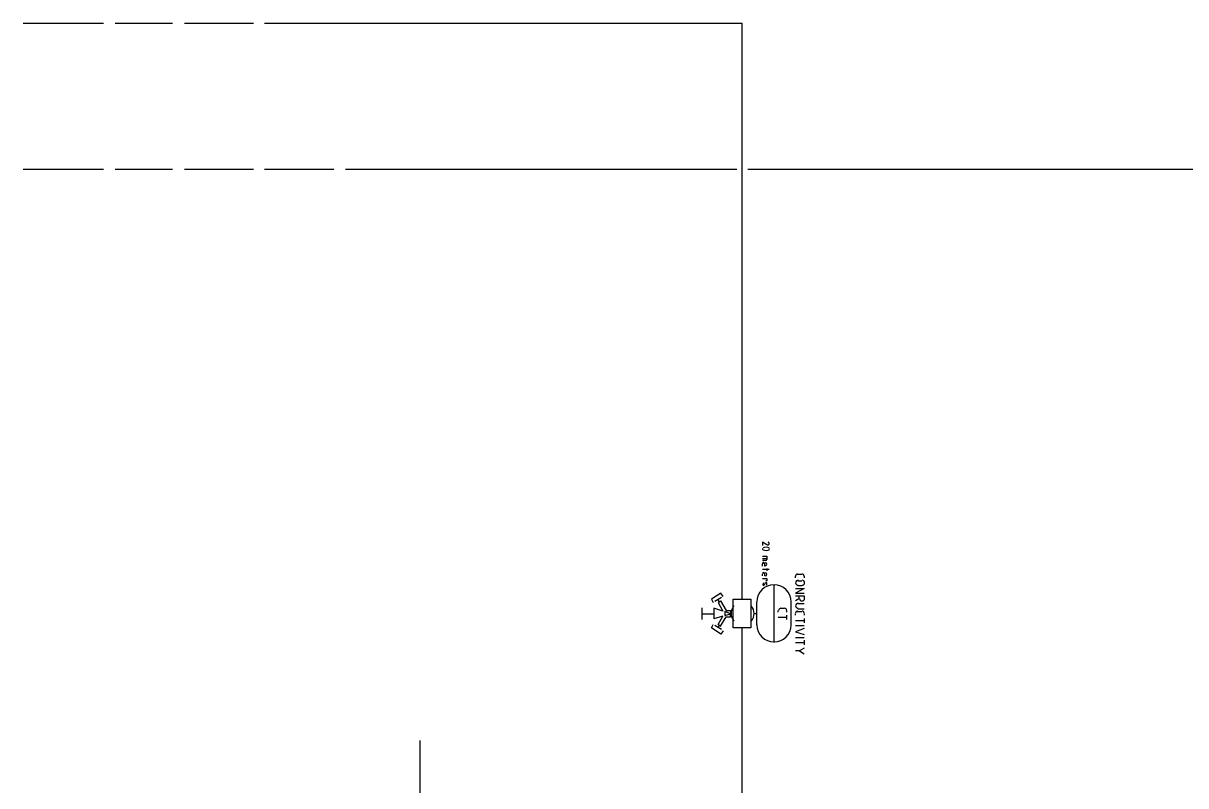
# Model space of a CAD drawing. Header units: millimetres. Extents: x 0 to 33.1, y 1.5 to 45.3.
# Drawn here: x 19.736 to 23.188, y 34.862 to 37.128 of the extents above; entities that cross this region are included whole.
import ezdxf

# ---------------------------------------------------------------- set-up
doc = ezdxf.new("R2010")
doc.units = ezdxf.units.MM
doc.header["$MEASUREMENT"] = 0
doc.layers.get('0').update_dxf_attribs({"linetype": 'CONTINUOUS'})

msp = doc.modelspace()

# ---------------------------------------------------------------- linework, layer by layer
at = {"color": 52, "linetype": 'Continuous'}
for p, q in [((19.7361, 37.1278), (19.9744, 37.1278)), ((20.0094, 37.1278), (20.1794, 37.1278)), ((20.2144, 37.1278), (20.4194, 37.1278)), ((20.4528, 37.1278), (21.8711, 37.1278)), ((21.8711, 35.4161), (21.8711, 37.1278)), ((21.8711, 34.7961), (21.8711, 35.3311))]:
    msp.add_line(p, q, dxfattribs=at)
at = {"color": 7, "linetype": 'Continuous'}
for p, q in [((19.7361, 36.6944), (19.9744, 36.6944)), ((20.0094, 36.6944), (20.1794, 36.6944)), ((20.2144, 36.6944), (20.4194, 36.6944)), ((20.4528, 36.6944), (20.6578, 36.6944)), ((20.6928, 36.6944), (21.8544, 36.6944)), ((21.8878, 36.6944), (23.5178, 36.6944))]:
    msp.add_line(p, q, dxfattribs=at)
at = {"color": 0, "linetype": 'Continuous'}
for p, q in [((21.9444, 35.5778), (21.9311, 35.5861)), ((21.9311, 35.5861), (21.9311, 35.5761)), ((21.9311, 35.5444), (21.9444, 35.5444)), ((21.9311, 35.5378), (21.9444, 35.5378)), ((21.9394, 35.5311), (21.9311, 35.5311)), ((21.9311, 35.5144), (21.9311, 35.5211)), ((21.9344, 35.5244), (21.9394, 35.5244)), ((21.9378, 35.5144), (21.9378, 35.5244)), ((21.9444, 35.5444), (21.9444, 35.5344)), ((21.9311, 35.5061), (21.9511, 35.5061)), ((21.9311, 35.4861), (21.9311, 35.4911)), ((21.9344, 35.4944), (21.9394, 35.4944)), ((21.9394, 35.5144), (21.9378, 35.5144)), ((21.9378, 35.4861), (21.9378, 35.4944)), ((21.9394, 35.4861), (21.9378, 35.4861)), ((21.9444, 35.5078), (21.9444, 35.5011)), ((22.0294, 35.4794), (22.0294, 35.4844)), ((22.0344, 35.4911), (22.0478, 35.4911)), ((22.0544, 35.4844), (22.0544, 35.4794)), ((21.9311, 35.4778), (21.9444, 35.4778)), ((21.9394, 35.4644), (21.9361, 35.4578)), ((21.9444, 35.4711), (21.9411, 35.4711)), ((21.9444, 35.4778), (21.9444, 35.4711)), ((21.9644, 35.4594), (21.9644, 35.2878)), ((22.0361, 35.4711), (22.0478, 35.4711)), ((22.0478, 35.4561), (22.0361, 35.4561)), ((21.8078, 35.4344), (21.7794, 35.4161)), ((21.7794, 35.4161), (21.7844, 35.4061)), ((21.8094, 35.4211), (21.7894, 35.4094)), ((21.7994, 35.4144), (21.8028, 35.4078)), ((21.8144, 35.4244), (21.8078, 35.4344)), ((21.8444, 35.3311), (21.8444, 35.4161)), ((21.8444, 35.4161), (21.8961, 35.4161)), ((21.8961, 35.4161), (21.8961, 35.3311)), ((22.0294, 35.4478), (22.0544, 35.4478)), ((22.0544, 35.4478), (22.0294, 35.4344)), ((22.0294, 35.4344), (22.0544, 35.4344)), ((22.0294, 35.4261), (22.0544, 35.4261)), ((22.0394, 35.4178), (22.0294, 35.4111)), ((22.0394, 35.4261), (22.0394, 35.4178)), ((22.0544, 35.4261), (22.0544, 35.4178)), ((21.7511, 35.3911), (21.7511, 35.3561)), ((21.8128, 35.3811), (21.7861, 35.3894)), ((21.7861, 35.3894), (21.7861, 35.3578)), ((21.8028, 35.4078), (21.7994, 35.4061)), ((21.7994, 35.4061), (21.8128, 35.3811)), ((21.8028, 35.4078), (21.8061, 35.4111)), ((21.8061, 35.4111), (21.8228, 35.3828)), ((21.8228, 35.3828), (21.8361, 35.3828)), ((21.8361, 35.3828), (21.8361, 35.3728)), ((21.9128, 35.4078), (21.9128, 35.3394)), ((21.9778, 35.3778), (21.9778, 35.3828)), ((21.9844, 35.3894), (21.9961, 35.3894)), ((22.0028, 35.3828), (22.0028, 35.3778)), ((22.0161, 35.3394), (22.0161, 35.4078)), ((22.0544, 35.4028), (22.0361, 35.4028)), ((22.0361, 35.3878), (22.0544, 35.3878)), ((21.7511, 35.3728), (21.7861, 35.3728)), ((21.8128, 35.3661), (21.7861, 35.3578)), ((21.7994, 35.3411), (21.8128, 35.3661)), ((21.8061, 35.3361), (21.8228, 35.3644)), ((21.8361, 35.3728), (21.8194, 35.3794)), ((21.8194, 35.3794), (21.8194, 35.3678)), ((21.8194, 35.3678), (21.8361, 35.3728)), ((21.8228, 35.3644), (21.8361, 35.3644)), ((21.8361, 35.3644), (21.8361, 35.3728)), ((21.9128, 35.3728), (21.9044, 35.3728)), ((21.9778, 35.3628), (22.0028, 35.3628)), ((22.0028, 35.3694), (22.0028, 35.3561)), ((22.0294, 35.3694), (22.0294, 35.3744)), ((22.0294, 35.3528), (22.0544, 35.3528)), ((22.0344, 35.3794), (22.0478, 35.3794)), ((22.0544, 35.3744), (22.0544, 35.3694)), ((22.0544, 35.3594), (22.0544, 35.3461)), ((21.7794, 35.3311), (21.7844, 35.3411)), ((21.8078, 35.3128), (21.7794, 35.3311)), ((21.8094, 35.3261), (21.7894, 35.3378)), ((21.8094, 35.3261), (21.7894, 35.3378)), ((21.8028, 35.3394), (21.7994, 35.3411)), ((21.7994, 35.3328), (21.8028, 35.3394)), ((21.8028, 35.3394), (21.8061, 35.3361)), ((21.8144, 35.3228), (21.8078, 35.3128)), ((21.8961, 35.3311), (21.8444, 35.3311)), ((22.0294, 35.3378), (22.0544, 35.3378)), ((22.0544, 35.3294), (22.0294, 35.3194)), ((22.0294, 35.3194), (22.0544, 35.3111)), ((22.0294, 35.3028), (22.0544, 35.3028)), ((22.0294, 35.2878), (22.0544, 35.2878)), ((22.0544, 35.2944), (22.0544, 35.2811)), ((22.0411, 35.2628), (22.0294, 35.2628)), ((22.0544, 35.2711), (22.0411, 35.2628)), ((22.0411, 35.2628), (22.0544, 35.2544))]:
    msp.add_line(p, q, dxfattribs=at)
at = {"color": 4, "linetype": 'Continuous'}
msp.add_line((20.9144, 34.4378), (20.9144, 34.9961), dxfattribs=at)
at = {"color": 0, "linetype": 'Continuous'}
for points in [[(21.9321, 35.5672), (21.9315, 35.5668), (21.9311, 35.5661), (21.9311, 35.5653)], [(21.9311, 35.5653), (21.9311, 35.5644), (21.9315, 35.5638), (21.9321, 35.5632)], [(21.951, 35.5687), (21.9454, 35.5719), (21.9385, 35.5719), (21.9328, 35.5687)], [(21.9328, 35.5635), (21.9385, 35.5603), (21.9454, 35.5603), (21.951, 35.5635)], [(21.9447, 35.5783), (21.946, 35.5776), (21.9476, 35.5776), (21.9489, 35.5783)], [(21.9511, 35.5819), (21.9511, 35.5838), (21.9499, 35.5854), (21.9481, 35.586)], [(21.9489, 35.5783), (21.9503, 35.579), (21.9511, 35.5804), (21.9511, 35.5819)], [(21.9511, 35.5653), (21.9511, 35.5661), (21.9507, 35.5668), (21.9501, 35.5672)], [(21.9501, 35.5632), (21.9507, 35.5638), (21.9511, 35.5644), (21.9511, 35.5653)], [(21.9353, 35.5261), (21.9331, 35.5261), (21.9311, 35.5243), (21.9311, 35.5219)], [(21.9403, 35.5311), (21.9426, 35.5311), (21.9444, 35.5331), (21.9444, 35.5353)], [(21.9444, 35.5203), (21.9444, 35.5226), (21.9426, 35.5244), (21.9403, 35.5244)], [(21.9403, 35.5161), (21.9426, 35.5161), (21.9444, 35.5179), (21.9444, 35.5203)], [(21.9353, 35.4961), (21.9331, 35.4961), (21.9311, 35.4943), (21.9311, 35.4919)], [(21.9444, 35.4903), (21.9444, 35.4925), (21.9426, 35.4944), (21.9403, 35.4944)], [(21.9403, 35.4861), (21.9426, 35.4861), (21.9444, 35.4879), (21.9444, 35.4903)], [(22.0353, 35.4911), (22.0321, 35.4911), (22.0294, 35.4885), (22.0294, 35.4853)], [(22.0544, 35.4853), (22.0544, 35.4885), (22.0518, 35.4911), (22.0486, 35.4911)], [(21.9653, 35.4594), (21.9372, 35.4594), (21.9144, 35.4367), (21.9144, 35.4086)], [(21.9311, 35.4603), (21.9311, 35.459), (21.9319, 35.4581), (21.9331, 35.4578)], [(21.9339, 35.4651), (21.9331, 35.4633), (21.9326, 35.4612), (21.9328, 35.4592)], [(21.9331, 35.4578), (21.9342, 35.4576), (21.9353, 35.4581), (21.9358, 35.4592)], [(21.9426, 35.466), (21.9415, 35.4663), (21.9404, 35.4658), (21.9397, 35.4649)], [(21.9444, 35.4635), (21.9444, 35.4646), (21.9437, 35.4657), (21.9426, 35.466)], [(21.9433, 35.4581), (21.944, 35.4596), (21.9444, 35.4614), (21.9444, 35.4632)], [(22.0161, 35.4086), (22.0161, 35.4367), (21.9933, 35.4594), (21.9653, 35.4594)], [(22.0369, 35.4728), (22.0328, 35.4728), (22.0294, 35.4694), (22.0294, 35.4653)], [(22.0294, 35.4653), (22.0294, 35.4611), (22.0328, 35.4578), (22.0369, 35.4578)], [(22.0561, 35.4653), (22.0561, 35.4694), (22.0528, 35.4728), (22.0486, 35.4728)], [(22.0486, 35.4578), (22.0528, 35.4578), (22.0561, 35.4611), (22.0561, 35.4653)], [(22.0411, 35.4186), (22.0411, 35.4144), (22.0444, 35.4111), (22.0486, 35.4111)], [(22.0486, 35.4111), (22.0528, 35.4111), (22.0561, 35.4144), (22.0561, 35.4186)], [(21.8463, 35.3963), (21.8349, 35.3833), (21.8349, 35.3639), (21.8463, 35.351)], [(21.8976, 35.351), (21.909, 35.3639), (21.909, 35.3833), (21.8976, 35.3963)], [(21.9853, 35.3894), (21.9821, 35.3894), (21.9794, 35.3868), (21.9794, 35.3836)], [(22.0028, 35.3836), (22.0028, 35.3868), (22.0001, 35.3894), (21.9969, 35.3894)], [(22.0369, 35.4044), (22.0328, 35.4044), (22.0294, 35.4011), (22.0294, 35.3969)], [(22.0294, 35.3969), (22.0294, 35.3928), (22.0328, 35.3894), (22.0369, 35.3894)], [(22.0353, 35.3811), (22.0321, 35.3811), (22.0294, 35.3785), (22.0294, 35.3753)], [(22.0544, 35.3753), (22.0544, 35.3785), (22.0518, 35.3811), (22.0486, 35.3811)], [(21.9144, 35.3403), (21.9144, 35.3122), (21.9372, 35.2894), (21.9653, 35.2894)], [(21.9653, 35.2894), (21.9933, 35.2894), (22.0161, 35.3122), (22.0161, 35.3403)]]:
    msp.add_open_spline(points, degree=3, dxfattribs=at)

doc.saveas('drawing.dxf')
